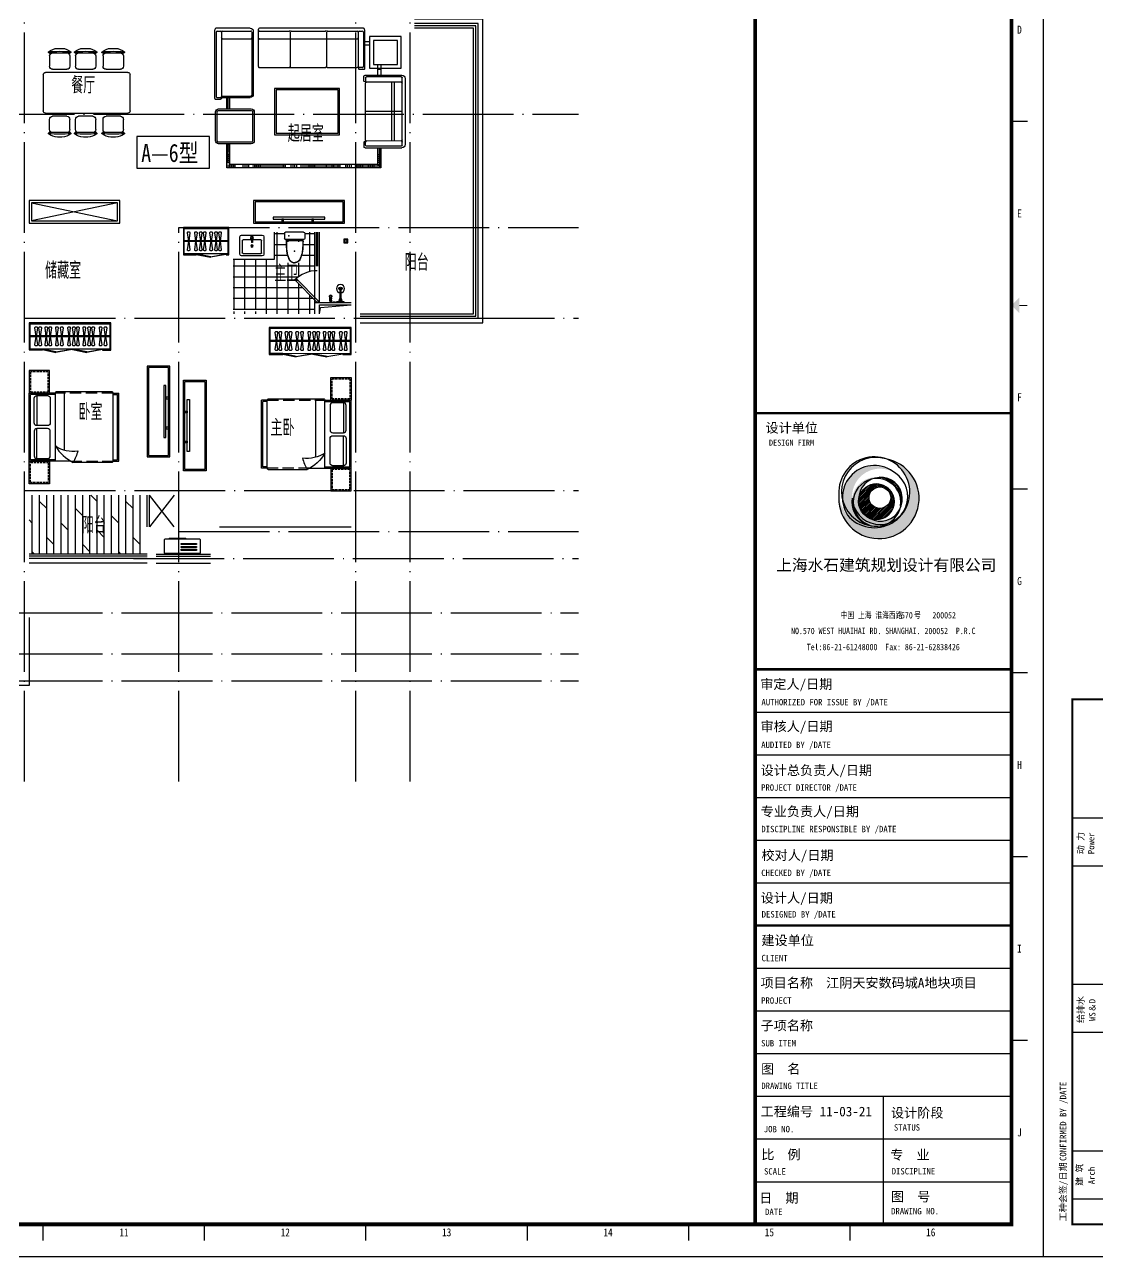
# Model space of a CAD drawing. Extents: x 921942 to 1159542, y -958603 to -790785.
# Drawn here: x 958877 to 982530, y -958603 to -931434 of the extents above; entities that cross this region are included whole.
import ezdxf
from ezdxf.enums import TextEntityAlignment as Align

# ---------------------------------------------------------------- set-up
doc = ezdxf.new("R2010")
doc.units = 0
doc.header["$LTSCALE"] = 1000
doc.header["$MEASUREMENT"] = 0
doc.linetypes.add('DASH', pattern=[0.35, 0.25, -0.1])
doc.linetypes.add('DOTE', pattern=[2.42, 2, -0.2, 0.02, -0.2])
doc.layers.get('0').update_dxf_attribs({"linetype": 'CONTINUOUS'})
for name, color, linetype in [('BALCONY', 6, 'CONTINUOUS'), ('DOTE', 1, 'DOTE'), ('FACE', 2, 'CONTINUOUS'), ('PUB_TEXT', 7, 'CONTINUOUS'), ('TT', 7, 'CONTINUOUS'), ('厨卫', 8, 'CONTINUOUS'), ('图框', 255, 'CONTINUOUS'), ('家具', 8, 'CONTINUOUS'), ('平面填充', 250, 'CONTINUOUS'), ('看线', 2, 'CONTINUOUS'), ('空调', 8, 'CONTINUOUS'), ('管道', 8, 'CONTINUOUS')]:
    doc.layers.add(name, color=color, linetype=linetype)
doc.styles.get("Standard").update_dxf_attribs({"font": 'GBENOR', "bigfont": 'GBCBIG'})
doc.styles.add('TKZ1', font='SIMHEI.TTF', dxfattribs={"width": 0.7})
doc.styles.add('图签栏', font='SimSun.ttf')
doc.styles.add('黑体', font='SIMHEI.TTF', dxfattribs={"width": 0.8})

# ---------------------------------------------------------------- blocks, each defined once
blk = doc.blocks.new('空调机')
at = {"layer": '空调', "color": 8}
for p, q in [((2416486, -275315), (2416486, -275325)), ((2416849, -275305), (2416496, -275305)), ((2416859, -275325), (2416859, -275315))]:
    blk.add_line(p, q, dxfattribs=at)
blk.add_lwpolyline([(2416186, -275325), (2416946, -275325, -0.414214), (2416966, -275345), (2416966, -275615, -0.414214), (2416946, -275635), (2416186, -275635, -0.414214), (2416166, -275615), (2416166, -275345, -0.414214)], format="xyb", close=True, dxfattribs=at)
for points in [[(2416256, -275445), (2416592, -275445), (2416592, -275416), (2416256, -275416)], [(2416256, -275511), (2416592, -275511), (2416592, -275482), (2416256, -275482)], [(2416235, -275664), (2416675, -275664), (2416675, -275649), (2416235, -275649)], [(2416256, -275577), (2416592, -275577), (2416592, -275548), (2416256, -275548)]]:
    blk.add_lwpolyline(points, close=True, dxfattribs=at)
for centre, start, end in [((2416496, -275315), 90, 180), ((2416849, -275315), 0, 90)]:
    blk.add_arc(centre, 10, start, end, dxfattribs=at)
blk = doc.blocks.new('dgfgf')
at = {"layer": '家具'}
blk.add_lwpolyline([(7597, -62676), (7147, -62676), (7147, -63176), (7597, -63176), (7597, -62676), (7517, -62676)], dxfattribs=at)
at = {"layer": '家具', "color": 251, "linetype": 'DASH', "ltscale": 0.2}
blk.add_lwpolyline([(7567, -62706), (7177, -62706), (7177, -63146), (7567, -63146)], close=True, dxfattribs=at)
blk = doc.blocks.new('A$C72813290')
at = {"layer": '家具'}
for p, q in [((579, 2000), (0, 2000)), ((0, 500), (0, 2000)), ((30, 530), (30, 1970)), ((579, 1970), (30, 1970)), ((170, 1945), (170, 1283)), ((579, 500), (579, 2010)), ((1830, 2030), (599, 2030)), ((779, 753), (779, 2030)), ((1850, 500), (1850, 2000)), ((1850, 2000), (1980, 2000)), ((1850, 1970), (1950, 1970)), ((1950, 530), (1950, 1970)), ((1980, 500), (1980, 2000)), ((170, 555), (170, 1217)), ((912, 500), (0, 500)), ((579, 530), (30, 530)), ((1830, 470), (967, 470)), ((1850, 530), (1950, 530)), ((1850, 500), (1980, 500))]:
    blk.add_line(p, q, dxfattribs=at)
at = {"layer": '家具', "linetype": 'DASH'}
for p, q in [((1850, 2000), (579, 2000)), ((912, 500), (1850, 500))]:
    blk.add_line(p, q, dxfattribs=at)
at = {"layer": '家具'}
for points in [[(170, 1945), (405, 1945, -0.414214), (465, 1885), (465, 1343, -0.414214), (405, 1283), (170, 1283, -0.414214), (110, 1343), (110, 1885, -0.414214)], [(170, 555), (405, 555, 0.414214), (465, 615), (465, 1157, 0.414214), (405, 1217), (170, 1217, 0.414214), (110, 1157), (110, 615, 0.414214)]]:
    blk.add_lwpolyline(points, format="xyb", close=True, dxfattribs=at)
blk.add_lwpolyline([(579, 833, 0.180302), (1071, 725, -0.088637), (967, 470, 28871.271551)], format="xyb", dxfattribs=at)
for centre, radius, start, end in [((599, 2010), 20, 90, 180), ((1819, 2001), 30.7, 357.6884, 69.6917), ((1392, 1313), 944, 210.6075, 243.2773), ((1819, 499), 30.7, 290.3566, 2.3152)]:
    blk.add_arc(centre, radius, start, end, dxfattribs=at)
blk.add_blockref('dgfgf', (-7147, 65176), dxfattribs=at)
at = {"layer": '家具', "xscale": -1, "rotation": 180}
blk.add_blockref('dgfgf', (-7147, -62676), dxfattribs=at)
blk = doc.blocks.new('A$C2FB07499')
at = {"layer": '家具', "ltscale": 0.5}
blk.add_lwpolyline([(500, 0), (0, 0), (0, 2000), (500, 2000)], close=True, dxfattribs=at)
at = {"layer": '家具', "color": 251, "ltscale": 40}
for points in [[(470, 30), (30, 30), (30, 1970), (470, 1970)], [(368, 1572), (415, 1572), (415, 428), (368, 428)], [(415, 1381), (480, 1381), (480, 1343), (415, 1343)], [(415, 717), (480, 717), (480, 679), (415, 679)]]:
    blk.add_lwpolyline(points, close=True, dxfattribs=at)
blk = doc.blocks.new('sderg fhfgjghj')
at = {"layer": '家具'}
blk.add_line((934, 186), (934, 206), dxfattribs=at)
at = {"layer": '家具', "color": 8}
for p, q in [((-553, -83), (1212, -84)), ((-553, -103), (1212, -104))]:
    blk.add_line(p, q, dxfattribs=at)
at = {"layer": '家具'}
for points in [[(-390, 187), (-390, 207), (-573, 207), (-573, -393), (1232, -394), (1232, 206), (934, 206)], [(-388, 187), (934, 186), (1212, 186), (1212, -374), (-553, -373), (-553, 187), (-388, 187)]]:
    blk.add_lwpolyline(points, dxfattribs=at)
at = {"layer": '家具', "color": 8}
for points in [[(-479, -280), (-452, -93), (-479, 93, -0.459921), (-459, 117), (-445, 117, -0.459921), (-425, 93), (-452, -93), (-425, -280, -0.459921), (-445, -303), (-459, -303, -0.459921)], [(-372, -280), (-346, -93), (-372, 93, -0.459921), (-353, 117), (-338, 117, -0.459921), (-319, 93), (-346, -93), (-319, -280, -0.459921), (-338, -303), (-353, -303, -0.459921)], [(-209, -280), (-182, -93), (-209, 93, -0.459921), (-189, 117), (-175, 117, -0.459921), (-155, 93), (-182, -93), (-155, -280, -0.459921), (-175, -303), (-189, -303, -0.459921)], [(-120, -280), (-93, -93), (-120, 93, -0.459921), (-100, 117), (-86, 117, -0.459921), (-66, 93), (-93, -93), (-66, -280, -0.459921), (-86, -303), (-100, -303, -0.459921)], [(-13, -280), (13, -93), (-13, 93, -0.459921), (6, 117), (21, 117, -0.459921), (40, 93), (13, -93), (40, -280, -0.459921), (21, -303), (6, -303, -0.459921)], [(128, -280), (155, -93), (128, 93, -0.459921), (148, 117), (162, 117, -0.459921), (182, 93), (155, -93), (182, -280, -0.459921), (162, -303), (148, -303, -0.459921)], [(217, -280), (244, -93), (217, 93, -0.459921), (236, 117), (251, 117, -0.459921), (270, 93), (244, -93), (270, -280, -0.459921), (251, -303), (236, -303, -0.459921)], [(323, -280), (350, -93), (323, 93, -0.459921), (343, 117), (357, 117, -0.459921), (377, 93), (350, -93), (377, -280, -0.459921), (357, -303), (343, -303, -0.459921)], [(483, -280), (510, -93), (483, 93, -0.459921), (503, 117), (518, 117, -0.459921), (537, 93), (510, -93), (537, -280, -0.459921), (518, -303), (503, -303, -0.459921)], [(590, -280), (617, -93), (590, 93, -0.459921), (610, 117), (624, 117, -0.459921), (644, 93), (617, -93), (644, -280, -0.459921), (624, -303), (610, -303, -0.459921)], [(737, -280), (764, -93), (737, 93, -0.459921), (757, 117), (771, 117, -0.459921), (791, 93), (764, -93), (791, -280, -0.459921), (771, -303), (757, -303, -0.459921)], [(826, -280), (852, -93), (826, 93, -0.459921), (845, 117), (860, 117, -0.459921), (879, 93), (852, -93), (879, -280, -0.459921), (860, -303), (845, -303, -0.459921)], [(961, -280), (988, -93), (961, 93, -0.459921), (981, 117), (995, 117, -0.459921), (1015, 93), (988, -93), (1015, -280, -0.459921), (995, -303), (981, -303, -0.459921)], [(1049, -280), (1076, -93), (1049, 93, -0.459921), (1069, 117), (1083, 117, -0.459921), (1103, 93), (1076, -93), (1103, -280, -0.459921), (1083, -303), (1069, -303, -0.459921)]]:
    blk.add_lwpolyline(points, format="xyb", close=True, dxfattribs=at)
at = {"layer": '家具'}
for points in [[(-388, 196), (-40, 259), (-39, 250), (-386, 187)], [(276, 196), (-40, 259), (-42, 250), (274, 187)], [(278, 196), (640, 259), (642, 249), (280, 186)], [(934, 196), (640, 259), (638, 249), (932, 186)]]:
    blk.add_lwpolyline(points, close=True, dxfattribs=at)
blk = doc.blocks.new('fdgfhghjy')
at = {"layer": '家具'}
for p, q in [((-522, 568), (278, 568)), ((-1002, 425), (-1002, -35)), ((-934, 420), (-709, 420)), ((-642, 353), (-642, 38)), ((-572, -1297), (-572, 518)), ((328, 518), (328, -1297)), ((397, 38), (397, 353)), ((689, 420), (464, 420)), ((757, -35), (757, 425)), ((-1102, 245), (-1102, 146)), ((857, 146), (857, 245)), ((-1002, -183), (-1002, -643)), ((-934, -30), (-709, -30)), ((-934, -188), (-709, -188)), ((-642, -255), (-642, -570)), ((397, -570), (397, -255)), ((689, -30), (464, -30)), ((689, -188), (464, -188)), ((757, -643), (757, -183)), ((-1102, -363), (-1102, -462)), ((857, -462), (857, -363)), ((-1002, -755), (-1002, -1215)), ((-934, -638), (-709, -638)), ((-934, -760), (-709, -760)), ((689, -638), (464, -638)), ((689, -760), (464, -760)), ((757, -1215), (757, -755)), ((-1102, -936), (-1102, -1035)), ((-642, -828), (-642, -1143)), ((397, -1143), (397, -828)), ((857, -1035), (857, -936)), ((-934, -1210), (-709, -1210)), ((278, -1347), (-522, -1347)), ((689, -1210), (464, -1210))]:
    blk.add_line(p, q, dxfattribs=at)
for centre, radius, start, end in [((-522, 518), 50, 90, 180), ((278, 518), 50, 0, 90), ((-786, 235), 316, 139.2735, 178.2349), ((1676, 195), 2713, 174.8023, 185.1977), ((-1018, 435), 10, 67.33, 139.2735), ((-1022, 425), 20, 0, 67.33), ((-934, 353), 67.5, 90, 180), ((-709, 353), 67.5, 0, 90), ((464, 353), 67.5, 90, 180), ((689, 353), 67.5, 0, 90), ((777, 425), 20, 112.67, 180), ((773, 435), 10, 40.7265, 112.67), ((541, 235), 316, 1.7651, 40.7265), ((-1921, 195), 2713, 354.8023, 5.1977), ((-786, 156), 316, 181.7651, 220.7265), ((-934, 38), 67.5, 180, 270), ((-709, 38), 67.5, 270, 0), ((464, 38), 67.5, 180, 270), ((689, 38), 67.5, 270, 0), ((541, 156), 316, 319.2735, 358.2349), ((-786, -373), 316, 139.2735, 178.2349), ((1676, -413), 2713, 174.8023, 185.1977), ((-1018, -44), 10, 220.7265, 292.67), ((-1018, -174), 10, 67.33, 139.2735), ((-1022, -35), 20, 292.67, 0), ((-1022, -183), 20, 0, 67.33), ((-934, -255), 67.5, 90, 180), ((-709, -255), 67.5, 0, 90), ((464, -255), 67.5, 90, 180), ((689, -255), 67.5, 0, 90), ((777, -35), 20, 180, 247.33), ((777, -183), 20, 112.67, 180), ((773, -44), 10, 247.33, 319.2735), ((773, -174), 10, 40.7265, 112.67), ((541, -373), 316, 1.7651, 40.7265), ((-1921, -413), 2713, 354.8023, 5.1977), ((-786, -453), 316, 181.7651, 220.7265), ((541, -453), 316, 319.2735, 358.2349), ((-786, -945), 316, 139.2735, 178.2349), ((1676, -985), 2713, 174.8023, 185.1977), ((-1018, -652), 10, 220.7265, 292.67), ((-1018, -746), 10, 67.33, 139.2735), ((-1022, -643), 20, 292.67, 0), ((-1022, -755), 20, 0, 67.33), ((-934, -570), 67.5, 180, 270), ((-934, -828), 67.5, 90, 180), ((-709, -570), 67.5, 270, 0), ((-709, -828), 67.5, 0, 90), ((464, -570), 67.5, 180, 270), ((464, -828), 67.5, 90, 180), ((689, -570), 67.5, 270, 0), ((689, -828), 67.5, 0, 90), ((777, -643), 20, 180, 247.33), ((777, -755), 20, 112.67, 180), ((773, -652), 10, 247.33, 319.2735), ((773, -746), 10, 40.7265, 112.67), ((541, -945), 316, 1.7651, 40.7265), ((-1921, -985), 2713, 354.8023, 5.1977), ((-786, -1025), 316, 181.7651, 220.7265), ((541, -1025), 316, 319.2735, 358.2349), ((-1018, -1225), 10, 220.7265, 292.67), ((-1022, -1215), 20, 292.67, 0), ((-934, -1143), 67.5, 180, 270), ((-709, -1143), 67.5, 270, 0), ((-522, -1297), 50, 180, 270), ((278, -1297), 50, 270, 0), ((464, -1143), 67.5, 180, 270), ((689, -1143), 67.5, 270, 0), ((777, -1215), 20, 180, 247.33), ((773, -1225), 10, 247.33, 319.2735)]:
    blk.add_arc(centre, radius, start, end, dxfattribs=at)
blk = doc.blocks.new('A$C25AA54E1')
at = {"layer": '家具', "ltscale": 20}
for p, q in [((884, 2199), (884, 3017)), ((918, 3081), (3211, 3081)), ((3234, 2997), (3234, 3061)), ((3234, 2234), (3234, 2996)), ((3347, 3015), (3347, 1617)), ((3413, 3081), (4163, 3081)), ((4198, 3046), (4198, 1539)), ((1012, 2176), (906, 2176)), ((1712, 2211), (1057, 2211)), ((3212, 2211), (1757, 2211)), ((1, 1972), (0, 511)), ((883, 2042), (71, 2042)), ((906, 1914), (906, 2019)), ((871, 614), (872, 1868)), ((1443, 1750), (2878, 1750)), ((1443, 728), (1443, 1750)), ((2878, 1750), (2878, 728)), ((4024, 1551), (3413, 1551)), ((4047, 1574), (4047, 1539)), ((4175, 1516), (4070, 1516)), ((3325, 1234), (3325, 597)), ((4110, 1300), (3391, 1300)), ((4176, 597), (4176, 1234)), ((905, 463), (905, 568)), ((2878, 728), (1443, 728)), ((882, 440), (70, 440)), ((3391, 531), (4110, 531))]:
    blk.add_line(p, q, dxfattribs=at)
at = {"layer": '家具', "color": 8}
for p, q in [((918, 2994), (918, 2234)), ((1011, 3017), (942, 3017)), ((1034, 2994), (1034, 2234)), ((1711, 3017), (1058, 3017)), ((1734, 2996), (1734, 2234)), ((2511, 3017), (1758, 3017)), ((2534, 2996), (2534, 2234)), ((3211, 3017), (2558, 3017)), ((3380, 2996), (3380, 1606)), ((4070, 3017), (3403, 3017)), ((4047, 2994), (4047, 1574)), ((4140, 3017), (4070, 3017)), ((4163, 2994), (4163, 1574)), ((3211, 2846), (1058, 2846)), ((4025, 2846), (3403, 2846)), ((603, 2178), (536, 2178)), ((941, 2211), (1012, 2211)), ((64, 1915), (65, 1985)), ((65, 1869), (64, 1915)), ((88, 2008), (848, 2007)), ((503, 2041), (503, 2042)), ((871, 1984), (871, 1914)), ((64, 569), (65, 1872)), ((87, 1892), (849, 1891)), ((87, 1892), (849, 1891)), ((88, 1892), (848, 1891)), ((236, 592), (236, 1892)), ((293, 592), (293, 1892)), ((1476, 1717), (2845, 1717)), ((1476, 761), (1476, 1717)), ((2845, 1717), (2845, 761)), ((4047, 1584), (3402, 1584)), ((3876, 1551), (3876, 1303)), ((3918, 1551), (3918, 1302)), ((4140, 1551), (4070, 1551)), ((65, 1242), (871, 1241)), ((3360, 1234), (3360, 597)), ((4110, 1265), (3391, 1265)), ((4141, 597), (4141, 1234)), ((64, 499), (64, 569)), ((87, 592), (848, 591)), ((871, 498), (871, 568)), ((2845, 761), (1476, 761)), ((3391, 566), (4110, 566)), ((87, 476), (848, 475)), ((606, 292), (536, 292)), ((561, 440), (561, 0)), ((603, 440), (603, 128)), ((3930, 507), (3860, 507)), ((3918, 465), (3860, 465)), ((3930, 416), (3860, 416)), ((3930, 374), (3860, 374)), ((3918, 297), (3860, 297)), ((3876, 531), (3876, 0)), ((3918, 531), (3918, 128)), ((603, 250), (536, 250)), ((606, 208), (536, 208)), ((606, 158), (536, 158)), ((606, 116), (536, 116)), ((606, 74), (536, 74)), ((1105, 44), (536, 44)), ((606, 86), (603, 86)), ((686, 70), (686, 0)), ((728, 70), (728, 0)), ((770, 70), (770, 0)), ((812, 70), (812, 0)), ((938, 70), (938, 0)), ((979, 70), (979, 0)), ((1021, 70), (1021, 0)), ((1063, 70), (1063, 0)), ((1189, 70), (1189, 0)), ((1231, 70), (1231, 0)), ((1273, 70), (1273, 0)), ((1314, 70), (1314, 0)), ((1440, 70), (1440, 0)), ((2310, 44), (1440, 44)), ((1482, 70), (1482, 0)), ((1574, 70), (1574, 0)), ((1616, 70), (1616, 0)), ((1741, 70), (1741, 0)), ((1993, 70), (1993, 0)), ((2035, 70), (2035, 0)), ((2076, 70), (2076, 0)), ((2118, 70), (2118, 0)), ((2394, 70), (2394, 0)), ((2436, 70), (2436, 0)), ((2478, 70), (2478, 0)), ((2520, 70), (2520, 0)), ((2645, 70), (2645, 0)), ((3365, 44), (2645, 44)), ((2687, 70), (2687, 0)), ((3198, 70), (3198, 0)), ((3240, 70), (3240, 0)), ((3281, 70), (3281, 0)), ((3323, 70), (3323, 0)), ((3449, 70), (3449, 0)), ((3491, 70), (3491, 0)), ((3533, 70), (3533, 0)), ((3575, 70), (3575, 0)), ((3750, 70), (3750, 0)), ((3930, 44), (3750, 44)), ((3792, 70), (3792, 0)), ((3834, 70), (3834, 0)), ((3930, 255), (3860, 255)), ((3930, 213), (3860, 213)), ((3918, 171), (3860, 171)), ((3930, 122), (3860, 122)), ((3930, 86), (3918, 86))]:
    blk.add_line(p, q, dxfattribs=at)
at = {"layer": '家具'}
for p, q in [((781, 2780), (884, 2780)), ((781, 2709), (884, 2709)), ((536, 2283), (536, 2042)), ((606, 2283), (606, 2042)), ((3860, 1302), (3860, 1551)), ((3930, 1300), (3930, 1551)), ((536, 440), (536, 0)), ((606, 440), (606, 70)), ((3860, 70), (3860, 531)), ((3930, 0), (3930, 531)), ((606, 70), (3860, 70)), ((536, 0), (3930, 0))]:
    blk.add_line(p, q, dxfattribs=at)
at = {"layer": '家具', "ltscale": 20}
blk.add_lwpolyline([(781, 2895), (781, 2199), (85, 2199), (85, 2895)], close=True, dxfattribs=at)
at = {"layer": '家具', "color": 8}
blk.add_lwpolyline([(698, 2812), (698, 2282), (169, 2282), (169, 2812)], close=True, dxfattribs=at)
at = {"layer": '家具', "ltscale": 20, "extrusion": (0, 0, -1)}
for centre, major_axis, ratio, start_param, end_param in [((953, 3021), (-49.4, 49.4), 1, 5.45018, 6.544088), ((3211, 3058), (16.4, 16.4), 1, -0.785398, 0.696689), ((4163, 3046), (24.6, 24.6), 1, -0.785398, 0.785398), ((906, 2199), (16.2, 16.2), 1, 2.356194, 3.926991), ((1012, 2234), (-16.2, 16.2), 1, 2.356194, 3.926991), ((1012, 2193), (12.7, 12.7), 0.942987, -0.815786, 2.325807), ((1057, 2234), (-16.2, 16.2), 1, 3.926991, 5.497787), ((1712, 2234), (-16.2, 16.2), 1, 2.356194, 3.926991), ((1757, 2234), (16.2, 16.2), 1, 2.356194, 3.926991), ((2512, 2234), (-16.2, 16.2), 1, 2.356194, 3.926991), ((2557, 2234), (16.2, 16.2), 1, 2.356194, 3.926991), ((3212, 2234), (-16.2, 16.2), 1, 2.356194, 3.926991), ((4024, 1574), (16.2, 16.2), 1, 0.785398, 2.356194), ((4175, 1539), (-16.2, 16.2), 1, 2.356194, 3.926991)]:
    blk.add_ellipse(centre, major_axis=major_axis, ratio=ratio, start_param=start_param, end_param=end_param, dxfattribs=at)
at = {"layer": '家具', "color": 8, "extrusion": (0, 0, -1)}
for centre, major_axis, start_param, end_param in [((942, 2994), (16.4, 16.4), 3.926991, 5.497787), ((1011, 2994), (16.4, 16.4), -0.785398, 0.785398), ((1058, 2994), (16.4, 16.4), 3.926991, 5.497787), ((1711, 2994), (-16.4, 16.4), 0.785398, 2.267485), ((1758, 2994), (16.4, 16.4), 4.0157, 5.497787), ((2511, 2994), (-16.4, 16.4), 0.785398, 2.267485), ((2558, 2994), (16.4, 16.4), 4.0157, 5.497787), ((3211, 2994), (-16.4, 16.4), 0.785398, 2.267485), ((3403, 2994), (16.4, 16.4), 4.0157, 5.497787), ((4023, 2994), (16.4, 16.4), -0.785398, 0.785398), ((4070, 2994), (-16.4, 16.4), 5.497787, 7.068583), ((4140, 2994), (16.4, 16.4), -0.785398, 0.785398), ((1058, 2869), (-16.4, 16.4), 3.926991, 5.409078), ((3211, 2822), (16.4, 16.4), -0.785398, 0.696689), ((3403, 2869), (-16.4, 16.4), 3.926991, 5.409078), ((4025, 2822), (-16.4, 16.4), 0.785398, 2.267485), ((941, 2234), (16.2, 16.2), 2.356194, 3.926991), ((4070, 1574), (16.2, 16.2), 2.356194, 3.926991), ((4140, 1574), (-16.2, 16.2), 2.356194, 3.926991)]:
    blk.add_ellipse(centre, major_axis=major_axis, ratio=1, start_param=start_param, end_param=end_param, dxfattribs=at)
at = {"layer": '家具', "ltscale": 20}
for centre, major_axis, ratio, start_param, end_param in [((3413, 3015), (-46.6, 46.6), 1, -0.785398, 0.785398), ((71, 1972), (49.7, 49.7), 1, 0.785398, 2.356194), ((848, 1914), (-16.2, 16.2), 1, 2.355029, 3.925825), ((889, 1914), (12.4, 12.4), 0.984307, 2.347446, 5.489038), ((883, 2019), (-16.2, 16.2), 1, 3.925825, 5.496622), ((849, 1868), (16.2, 16.2), 1, 5.496622, 7.067418), ((849, 1868), (16.2, 16.2), 1, 5.496622, 7.067418), ((3413, 1617), (46.6, 46.6), 1, 2.356194, 3.926991), ((4070, 1539), (16.2, 16.2), 1, 2.356194, 3.926991), ((3391, 1234), (-46.6, 46.6), 1, -0.785398, 0.785398), ((4110, 1234), (46.6, 46.6), 1, 5.497787, 7.068583), ((848, 614), (-16.2, 16.2), 1, 2.355029, 3.925825), ((848, 568), (-16.2, 16.2), 1, 3.925825, 5.496622), ((888, 568), (12.4, 12.4), 0.984309, -0.794147, 2.347446), ((3391, 597), (46.6, 46.6), 1, 2.356194, 3.926991), ((4110, 597), (-46.6, 46.6), 1, 2.356194, 3.926991), ((70, 511), (49.7, 49.7), 1, 2.356194, 3.926991), ((882, 463), (-16.2, 16.2), 1, 2.355029, 3.925825)]:
    blk.add_ellipse(centre, major_axis=major_axis, ratio=ratio, start_param=start_param, end_param=end_param, dxfattribs=at)
at = {"layer": '家具', "color": 8}
for centre, major_axis, start_param, end_param in [((1058, 2822), (16.4, 16.4), 0.785398, 2.267485), ((3211, 2869), (16.4, 16.4), 3.926991, 5.409078), ((3403, 2822), (16.4, 16.4), 0.785398, 2.267485), ((4025, 2869), (16.4, 16.4), 3.926991, 5.409078), ((88, 1915), (16.4, 16.4), 2.355029, 3.925825), ((88, 1985), (-16.4, 16.4), -0.786564, 0.784233), ((89, 1915), (-16.4, 16.4), 0.784233, 2.266319), ((89, 1915), (-16.4, 16.4), 0.784233, 2.266319), ((848, 1985), (16.2, 16.2), 5.496622, 7.067418), ((88, 1869), (-16.4, 16.4), -0.786564, 0.784233), ((89, 1869), (-16.4, 16.4), -0.697854, 0.784233), ((89, 1869), (16.4, 16.4), 0.872942, 2.355029), ((3402, 1606), (15.5, 15.5), 2.356194, 3.926991), ((3391, 1234), (-22, 22), -0.785398, 0.785398), ((4110, 1234), (22, 22), 5.497787, 7.068583), ((87, 615), (16.4, 16.4), 2.355029, 3.925825), ((87, 569), (-16.4, 16.4), -0.786564, 0.784233), ((3391, 597), (22, 22), 2.356194, 3.926991), ((4110, 597), (-22, 22), 2.356194, 3.926991), ((87, 499), (-16.4, 16.4), 0.784233, 2.355029), ((848, 498), (-16.2, 16.2), 2.355029, 3.925825)]:
    blk.add_ellipse(centre, major_axis=major_axis, ratio=1, start_param=start_param, end_param=end_param, dxfattribs=at)
blk = doc.blocks.new('asfdgfhgfh')
at = {"layer": '厨卫', "lineweight": -3}
for p, q in [((-222, -50), (-222, -125)), ((-222, -72), (-192, -72)), ((-192, -50), (-192, -125)), ((-12, -37), (-12, -27)), ((4, -42), (4, -315)), ((14, -315), (14, -42)), ((31, -37), (31, -27))]:
    blk.add_line(p, q, dxfattribs=at)
at = {"layer": '厨卫', "color": 8}
for p, q in [((-6, -37), (-6, -27)), ((24, -34), (24, -27))]:
    blk.add_line(p, q, dxfattribs=at)
at = {"layer": '厨卫', "lineweight": -3}
for points in [[(-195, -40), (-195, -12), (-219, -12), (-219, -40)], [(-1, -27), (-46, -27), (-76, -22), (-76, -12)], [(-76, -12), (94, -12), (94, -22), (64, -27), (19, -27)], [(-19, -61), (-29, -61), (-29, -57), (-19, -57)], [(4, -82), (-19, -82), (-19, -37), (-6, -37)], [(24, -37), (37, -37), (37, -82), (14, -82)], [(37, -57), (47, -57), (47, -61), (37, -61)]]:
    blk.add_lwpolyline(points, dxfattribs=at)
for points in [[(-162, -12), (-162, -22), (-106, -22), (-106, -12)], [(40, -12), (40, -22), (-22, -22), (-22, -12)]]:
    blk.add_lwpolyline(points, close=True, dxfattribs=at)
at = {"layer": '厨卫', "color": 8}
for points in [[(4, -62), (-6, -62), (-6, -34), (-1, -34)], [(19, -34), (24, -34), (24, -62), (14, -62)]]:
    blk.add_lwpolyline(points, dxfattribs=at)
blk.add_lwpolyline([(19, -22), (19, -42), (-1, -42), (-1, -22)], close=True, dxfattribs=at)
for centre, radius in [((-207, -50), 15), ((-207, -99), 15), ((9, -315), 5)]:
    blk.add_circle(centre, radius, dxfattribs=at)
at = {"layer": '厨卫', "lineweight": -3}
blk.add_circle((9, -315), 89.5, dxfattribs=at)
for centre, start, end in [((-239, -119), 286.4181, 340.3267), ((-175, -119), 199.6733, 253.5819)]:
    blk.add_arc(centre, 17.7, start, end, dxfattribs=at)
at = {"layer": '厨卫', "color": 8}
for centre, radius, start, end in [((-207, -50), 17, 133.3359, 208.0725), ((-207, -99), 17, 151.9275, 28.0725), ((-207, -50), 17, 331.9275, 46.6641), ((9, -315), 35, 98.2132, 81.7868), ((9, -315), 9, 123.749, 56.251)]:
    blk.add_arc(centre, radius, start, end, dxfattribs=at)
at = {"layer": '厨卫', "lineweight": -3, "extrusion": (0, 0, -1)}
for centre, major_axis, ratio, start_param, end_param in [((-207, -147), (33.6, 0), 0.612909, -0.37962, 3.521213), ((-207, -138), (31.4, 0), 0.47884, -1.072899, 4.214492)]:
    blk.add_ellipse(centre, major_axis=major_axis, ratio=ratio, start_param=start_param, end_param=end_param, dxfattribs=at)
blk = doc.blocks.new('aswfdgdfh')
at = {"layer": '厨卫'}
blk.add_lwpolyline([(43, -43), (43, 43), (-43, 43), (-43, -43)], close=True, dxfattribs=at)
at = {"layer": '厨卫', "color": 8}
for points in [[(-33, 0), (-33, 1), (-17, 1), (-17, 0)], [(-24, 23), (-22, 24), (-11, 13), (-13, 12)], [(0, 33), (1, 33), (1, 17), (0, 17)], [(23, 24), (24, 22), (13, 11), (12, 13)], [(33, 0), (33, -1), (17, -1), (17, 0)], [(-23, -24), (-24, -22), (-13, -11), (-12, -13)], [(0, -33), (-1, -33), (-1, -17), (0, -17)], [(24, -23), (22, -24), (11, -13), (13, -12)]]:
    blk.add_lwpolyline(points, close=True, dxfattribs=at)
blk.add_circle((0, 0), 36.6, dxfattribs=at)
blk = doc.blocks.new('DR2045')
at = {"color": 0, "linetype": 'ByBlock'}
for p, q in [((0, 0), (-1.06, -1.06)), ((0, 0), (16.97, -16.97)), ((-1.06, -1.06), (15.91, -18.03))]:
    blk.add_line(p, q, dxfattribs=at)
blk.add_arc((0, 0), 24, 270, 315, dxfattribs=at)
blk = doc.blocks.new('asfdgfh')
at = {"layer": '厨卫', "ltscale": 100}
for p, q in [((-266, -207, 0), (-266, -92, 0)), ((159, -67, 0), (-241, -67, 0)), ((159, -232, 0), (-241, -232, 0)), ((145, -40, 0), (-228, -40, 0)), ((184, -207, 0), (184, -92, 0))]:
    blk.add_line(p, q, dxfattribs=at)
for centre, radius, start, end in [((-241, -92, 0), 25, 90, 180), ((-241, -207, 0), 25, 180, 270), ((-261, -39, 0), 33.7, 303.6157, 10.847), ((178, -39, 0), 33.9, 169.3113, 235.1347), ((159, -92, 0), 25, 0, 90), ((159, -207, 0), 25, 270, 0)]:
    blk.add_arc(centre, radius, start, end, dxfattribs=at)
for points, knots in [([(-227, -33, 0), (-227, 85, 0), (-226, 243, 0), (-137, 424, 0), (-69, 441, 0), (-41, 448, 0)], [0, 0, 0, 0, 355.24272, 473.249847, 556.576042, 556.576042, 556.576042, 556.576042]), ([(-222, -41, 0), (-222, -2, 0), (-222, 29, 0), (-220, 90, 0), (-219, 121, 0), (-213, 182, 0), (-208, 213, 0), (-198, 258, 0), (-194, 273, 0), (-187, 296, 0), (-184, 303, 0), (-180, 315, 0), (-179, 319, 0), (-176, 326, 0), (-174, 330, 0), (-170, 341, 0), (-167, 348, 0), (-160, 363, 0), (-156, 369, 0), (-148, 382, 0), (-143, 389, 0), (-134, 400, 0), (-129, 405, 0), (-121, 412, 0), (-118, 414, 0), (-112, 418, 0), (-109, 420, 0), (-102, 423, 0), (-99, 425, 0), (-92, 428, 0), (-89, 429, 0), (-78, 433, 0), (-71, 435, 0), (-56, 440, 0), (-48, 441, 0), (-40, 443, 0)], [0, 0, 0, 0, 92.762674, 92.762674, 185.525347, 185.525347, 278.288021, 278.288021, 324.669358, 324.669358, 347.860026, 347.860026, 359.45536, 359.45536, 371.050694, 371.050694, 394.241363, 394.241363, 417.432031, 417.432031, 440.6227, 440.6227, 463.813368, 463.813368, 475.408702, 475.408702, 487.004036, 487.004036, 498.599371, 498.599371, 510.194705, 510.194705, 533.385373, 533.385373, 556.576042, 556.576042, 556.576042, 556.576042]), ([(140, -40, 0), (140, -2, 0), (139, 29, 0), (138, 90, 0), (136, 121, 0), (130, 182, 0), (125, 213, 0), (115, 258, 0), (111, 273, 0), (104, 296, 0), (101, 303, 0), (97, 315, 0), (96, 319, 0), (93, 326, 0), (92, 330, 0), (87, 341, 0), (84, 348, 0), (77, 363, 0), (73, 369, 0), (65, 382, 0), (61, 389, 0), (51, 400, 0), (46, 405, 0), (38, 412, 0), (35, 414, 0), (29, 418, 0), (26, 420, 0), (20, 423, 0), (16, 425, 0), (10, 428, 0), (6, 429, 0), (-4, 433, 0), (-12, 435, 0), (-27, 440, 0), (-35, 441, 0), (-43, 443, 0)], [0, 0, 0, 0, 92.762674, 92.762674, 185.525347, 185.525347, 278.288021, 278.288021, 324.669358, 324.669358, 347.860026, 347.860026, 359.45536, 359.45536, 371.050694, 371.050694, 394.241363, 394.241363, 417.432031, 417.432031, 440.6227, 440.6227, 463.813368, 463.813368, 475.408702, 475.408702, 487.004036, 487.004036, 498.599371, 498.599371, 510.194705, 510.194705, 533.385373, 533.385373, 556.576042, 556.576042, 556.576042, 556.576042]), ([(145, -33, 0), (144, 85, 0), (143, 243, 0), (54, 424, 0), (-13, 441, 0), (-41, 448, 0)], [0, 0, 0, 0, 355.24272, 473.249847, 556.576042, 556.576042, 556.576042, 556.576042])]:
    blk.add_open_spline(points, degree=3, knots=knots, dxfattribs=at)
at = {"layer": '厨卫'}
for p in [(-42, 189, 0), (-171, -149, 0)]:
    blk.add_point(p, dxfattribs=at)
blk = doc.blocks.new('dfdsf')
at = {"layer": '家具'}
for p, q in [((-6119, -27345), (-6119, -27726)), ((-5626, -27307), (-6081, -27307)), ((-5588, -27726), (-5588, -27345)), ((-6081, -27765), (-5626, -27765))]:
    blk.add_line(p, q, dxfattribs=at)
at = {"layer": '家具', "color": 8}
for p, q in [((-6068, -27695), (-6068, -27428)), ((-6049, -27409), (-5869, -27409)), ((-5872, -27364), (-5886, -27364)), ((-5867, -27351), (-5876, -27341)), ((-5867, -27377), (-5876, -27387)), ((-5870, -27392), (-5866, -27466)), ((-5854, -27345), (-5854, -27332)), ((-5854, -27383), (-5854, -27396)), ((-5837, -27392), (-5841, -27466)), ((-5831, -27341), (-5840, -27350)), ((-5831, -27387), (-5840, -27377)), ((-5838, -27409), (-5658, -27409)), ((-5835, -27364), (-5821, -27364)), ((-5639, -27428), (-5639, -27695)), ((-5866, -27466), (-5841, -27466)), ((-5658, -27714), (-6049, -27714))]:
    blk.add_line(p, q, dxfattribs=at)
for centre, radius in [((-5854, -27364), 32.3), ((-5854, -27364), 18.8), ((-5855, -27549), 25.4), ((-5855, -27549), 16)]:
    blk.add_circle(centre, radius, dxfattribs=at)
at = {"layer": '家具'}
for centre, start, end in [((-6081, -27345), 90, 180), ((-5626, -27345), 0, 90), ((-6081, -27726), 180, 270), ((-5626, -27726), 270, 0)]:
    blk.add_arc(centre, 38.1, start, end, dxfattribs=at)
at = {"layer": '家具', "color": 8}
for centre, start, end in [((-6049, -27428), 90, 180), ((-5658, -27428), 0, 90), ((-6049, -27695), 180, 270), ((-5658, -27695), 270, 0)]:
    blk.add_arc(centre, 19.1, start, end, dxfattribs=at)
blk = doc.blocks.new('A$C790473E3')
at = {"layer": 'FACE'}
blk.add_hatch(color=256, dxfattribs=at).paths.add_polyline_path([(12277, 22805, -0.4358242), (25158, 38243, 0.4034982), (8203, 25238, -0.6154452), (35207, 40694, 0.9131699), (6565, 13084, -0.1859392), (0, 27582, 2.2949898), (29364, 49669, -0.7433742), (29147, 8589, 0.2704113), (38508, 20344, -0.4456628), (20141, 12365, -0.3262317)])
h = blk.add_hatch(dxfattribs=at)
h.set_pattern_fill('ANSI31', color=256, scale=6118.035339, style=0)
h.set_pattern_definition([(45, (-835537.9, 198731.2), (-540.76303, 540.76303), [])])
h.paths.add_polyline_path([(34441, 22970, 1.0074548), (12277, 22805, 0.9926004)])
h.paths.add_polyline_path([(18828, 25457, -1), (32328, 25457, -1)], flags=16)
blk.add_circle((23359, 22970), 11082, dxfattribs=at)
at = {"layer": 'FACE', "color": 2}
blk.add_circle((25578, 25457), 6750, dxfattribs=at)
for centre, radius, start, end in [((24948, 24977), 25084, 174.038692, 79.861542), ((23075, 29161), 21450, 286.445455, 72.950093), ((22142, 25587), 19974, 49.145957, 218.751509), ((25605, 26152), 17427, 56.564441, 183.004516), ((23426, 22946), 15395, 83.539592, 171.435544), ((25891, 24539), 13724, 93.061268, 187.256224), ((23359, 22970), 11082, 253.122954, 180.85108), ((22101, 28855), 22137, 183.29715, 225.430105), ((25737, 24611), 13464, 245.440082, 341.523102), ((23754, 22488), 14908, 291.206809, 351.732962)]:
    blk.add_arc(centre, radius, start, end, dxfattribs=at)
blk = doc.blocks.new('图框2')
at = {"layer": '图框', "color": 0}
for p, q in [((0, 0), (0, 59400)), ((84100, 0), (84100, 59400)), ((83600, 35440), (83100, 35440)), ((83600, 23960), (83100, 23960)), ((83600, 18220), (83100, 18220)), ((900, 17400), (2500, 17400)), ((900, 17400), (2500, 17400)), ((75100, 17000), (83100, 17000)), ((75100, 15667), (83100, 15667)), ((75100, 14333), (83100, 14333)), ((900, 13700), (2500, 13700)), ((75100, 13000), (83100, 13000)), ((83600, 12480), (83100, 12480)), ((900, 12200), (2500, 12200)), ((75100, 11667), (83100, 11667)), ((75100, 9000), (83100, 9000)), ((900, 8500), (2500, 8500)), ((75100, 7667), (83100, 7667)), ((900, 7000), (2500, 7000)), ((83600, 6740), (83100, 6740)), ((75100, 6333), (83100, 6333)), ((75100, 5000), (83100, 5000)), ((79100, 5000), (79100, 1000)), ((75100, 3667), (83100, 3667)), ((900, 3300), (2500, 3300)), ((75100, 2333), (83100, 2333)), ((900, 1800), (2500, 1800)), ((52875, 500), (52875, 1000)), ((57912, 500), (57912, 1000)), ((62950, 500), (62950, 1000)), ((67988, 500), (67988, 1000)), ((73025, 500), (73025, 1000)), ((78062, 500), (78062, 1000)), ((0, 0), (84100, 0))]:
    blk.add_line(p, q, dxfattribs=at)
at = {"layer": '图框', "color": 0, "const_width": 120}
blk.add_lwpolyline([(83100, 58400), (2500, 58400), (2500, 1000), (83100, 1000)], close=True, dxfattribs=at)
at = {"layer": '图框', "color": 0}
for points, const_width in [([(75100, 58400), (75100, 1000)], 120), ([(83350, 29700), (83600, 29700)], 30), ([(75100, 26333), (83100, 26333)], 66.7), ([(75100, 26333), (83100, 26333)], 60), ([(75100, 18333), (83100, 18333)], 80), ([(75100, 18333), (83100, 18333)], 66.7), ([(2500, 1000), (900, 1000), (900, 17400), (2500, 17400)], 60), ([(75100, 10333), (83100, 10333)], 80)]:
    blk.add_lwpolyline(points, dxfattribs=dict(at, const_width=const_width))
blk.add_solid([(83350, 29450), (83350, 29950), (83100, 29700)], dxfattribs=at)
at = {"layer": '图框', "color": 0, "linetype": 'ByBlock', "xscale": 0.04999999701976776, "yscale": 0.05000000447034836, "zscale": 0.05}
blk.add_blockref('A$C790473E3', (77715, 22421), dxfattribs=at)
at = {"layer": '图框', "color": 0, "style": 'TKZ1'}
for s, height, width, p in [('D', 250, 0.85, (83350, 38310)), ('E', 250, 0.85, (83350, 32570)), ('F', 250, 0.85, (83350, 26830)), ('G', 250, 0.85, (83350, 21090)), ('中国 上海 淮海西路   号    ', 200, 0.75, (79264, 20033)), ('570     200052 ', 200, 0.75, (80571, 20021)), ('NO.570 WEST HUAIHAI RD. SHANGHAI. 200052  P.R.C', 200, 0.75, (79100, 19533)), ('Tel:86-21-61248000  Fax: 86-21-62838426', 200, 0.75, (79100, 19033)), ('H', 250, 0.85, (83350, 15350)), ('I', 250, 0.85, (83350, 9610)), ('J', 250, 0.85, (83350, 3870)), ('11', 250, 0.85, (55394, 750)), ('12', 250, 0.85, (60431, 750)), ('13', 250, 0.85, (65469, 750)), ('14', 250, 0.85, (70506, 750)), ('15', 250, 0.85, (75544, 750)), ('16', 250, 0.85, (80581, 750))]:
    blk.add_text(s, height=height, dxfattribs=dict(at, width=width)).set_placement(p, align=Align.MIDDLE)
at = {"layer": '图框', "color": 0}
for s, height, style, p in [('设计单位', 300, '图签栏', (76241, 25883)), ('上海水石建筑规划设计有限公司', 360, 'TKZ1', (79192, 21597))]:
    blk.add_text(s, height=height, dxfattribs=dict(at, style=style)).set_placement(p, align=Align.MIDDLE)
at = {"layer": '图框', "color": 0, "style": '图签栏'}
for s, height, p in [('DESIGN FIRM', 188.55, (75529, 25318)), ('审定人/日期', 300, (75260, 17722)), ('AUTHORIZED FOR ISSUE BY /DATE', 200, (75295, 17208)), ('审核人/日期', 300, (75266, 16402)), ('AUDITED BY /DATE', 200, (75288, 15876)), ('设计总负责人/日期', 300, (75272, 15030)), ('PROJECT DIRECTOR /DATE', 200, (75284, 14542)), ('专业负责人/日期', 300, (75272, 13744)), ('DISCIPLINE RESPONSIBLE BY /DATE', 200, (75292, 13246)), ('校对人/日期', 300, (75296, 12378)), ('CHECKED BY /DATE', 200, (75290, 11877)), ('设计人/日期', 300, (75274, 11045)), ('DESIGNED BY /DATE', 200, (75301, 10583)), ('建设单位', 300, (75293, 9720)), ('CLIENT', 200, (75297, 9217)), ('项目名称  江阴天安数码城A地块项目', 300, (75269, 8393)), ('PROJECT', 200, (75285, 7890)), ('子项名称  ', 300, (75269, 7060)), ('SUB ITEM', 200, (75285, 6557)), ('图  名', 300, (75285, 5706)), ('DRAWING TITLE', 200, (75291, 5224)), ('工程编号 11-03-21', 300, (75271, 4374)), ('设计阶段', 300, (79340, 4335)), ('JOB NO.', 200, (75369, 3875)), ('STATUS', 200, (79430, 3927)), ('比  例', 300, (75290, 3030)), ('专  业', 300, (79318, 3025)), ('SCALE', 200, (75375, 2555)), ('DISCIPLINE', 200, (79361, 2559)), ('日  期', 300, (75226, 1677)), ('图  号', 300, (79342, 1717)), ('DATE', 200, (75408, 1290)), ('DRAWING NO.', 200, (79344, 1311))]:
    blk.add_text(s, height=height, dxfattribs=at).set_placement(p)
for s, p in [('动 力', (1156, 12907)), ('给排水', (1156, 7707)), ('建 筑', (1116, 2550))]:
    blk.add_text(s, height=200, rotation=90, dxfattribs=at).set_placement(p, align=Align.MIDDLE)
for s, height, p in [('Power', 200, (1588, 12561)), ('WS＆D', 200, (1623, 7351)), ('CONFIRMED BY /DATE', 202.02, (712, 2979)), ('日期', 202, (713, 2372)), ('Arch', 200, (1602, 2253)), ('工种会签/', 202, (714, 1094))]:
    blk.add_text(s, height=height, rotation=90, dxfattribs=at).set_placement(p)

msp = doc.modelspace()

# ---------------------------------------------------------------- hatches: boundary and pattern name
at = {"layer": '平面填充'}
h = msp.add_hatch(dxfattribs=at)
h.set_pattern_fill('NET', color=256, scale=75, style=0)
h.set_pattern_definition([(0, (33141.85, -80220.7), (0, 238.125), []), (90, (33141.85, -80220.7), (-238.125, 1e-14), [])])
edge = h.paths.add_edge_path()
edge.add_line((964207, -937721), (964207, -937721))
edge.add_line((964207, -937721), (964207, -937761))
edge.add_line((964207, -937761), (963477, -937761))
edge.add_line((963477, -937761), (963477, -937811))
edge.add_line((963477, -937811), (965277, -937811))
edge.add_line((965277, -937811), (965277, -937561))
edge.add_line((965277, -937561), (965277, -937511))
edge.add_line((965277, -937511), (964832, -937066))
edge.add_ellipse((965327, -937561), major_axis=(495, 495), ratio=1, start_angle=86.4167, end_angle=90, ccw=False)
edge.add_ellipse((965327, -937561), major_axis=(495, 495), ratio=1, start_angle=49.096, end_angle=86.4167, ccw=False)
edge.add_line((965277, -936863), (965277, -936011))
edge.add_line((965277, -936011), (965028, -936011))
edge.add_arc((965028, -936036), 25, 0, 89.9979, ccw=False)
edge.add_line((965053, -936036), (965053, -936151))
edge.add_arc((965028, -936151), 25, -90, 0, ccw=False)
edge.add_arc((965048, -936204), 33.9, 124.8653, 178.1556)
edge.add_line((965014, -936203), (964643, -936203))
edge.add_arc((964609, -936204), 33.7, -10.847, 1.77, ccw=False)
edge.add_arc((964609, -936204), 33.7, 349.153, 415.5214)
edge.add_arc((964628, -936151), 25, 180, 269.8178, ccw=False)
edge.add_line((964603, -936151), (964603, -936036))
edge.add_arc((964628, -936036), 25, 90.0021, 180, ccw=False)
edge.add_line((964628, -936011), (964377, -936011))
edge.add_line((964377, -936011), (964377, -936611))
edge.add_line((964377, -936611), (963477, -936611))
edge.add_line((963477, -936611), (963477, -936962))
edge.add_arc((963427, -937741), 780, 1.4693, 86.3247, ccw=False)
h.paths.add_polyline_path([(963477, -936962), (963477, -937721), (964207, -937721, 0.388153)], flags=17)
h.paths.add_polyline_path([(964317, -937198), (964984, -937198), (964984, -936681), (964317, -936681)], flags=24)
h.paths.add_polyline_path([(964668, -936685), (965007, -936685), (965007, -936221), (964668, -936221)], flags=16)
h = msp.add_hatch(dxfattribs=at)
h.set_pattern_fill('DOLMIT', color=256, scale=200, angle=90, style=0)
h.set_pattern_definition([(90, (288651.13, -425066.4), (-158.748412, 1e-14), []), (135, (288651.13, -425066.4), (-317.4966, -317.4966), [224.50425, -449.008])])
h.paths.add_polyline_path([(961577, -943111), (961577, -941811), (958977, -941811), (958977, -943111)])

# ---------------------------------------------------------------- linework, layer by layer
at = {"layer": 'BALCONY', "color": 8}
for p, q in [((961777, -943111), (962977, -943111)), ((961777, -943311), (962977, -943311))]:
    msp.add_line(p, q, dxfattribs=at)
at = {"layer": 'BALCONY'}
for p, q in [((961777, -943161), (962977, -943161)), ((961777, -943211), (962977, -943211))]:
    msp.add_line(p, q, dxfattribs=at)
at = {"layer": 'BALCONY', "color": 8}
for points in [[(966277, -938011), (968977, -938011), (968977, -931311), (967477, -931311)], [(966277, -937811), (968777, -937811), (968777, -931511), (967477, -931511)], [(961577, -943111), (958977, -943111)], [(961577, -943311), (958977, -943311)], [(958977, -944511), (958977, -946011), (955877, -946011)]]:
    msp.add_lwpolyline(points, dxfattribs=at)
at = {"layer": 'BALCONY'}
for points in [[(966277, -937911), (968877, -937911), (968877, -931411), (967477, -931411)], [(966277, -937861), (968827, -937861), (968827, -931461), (967477, -931461)], [(961577, -943161), (958977, -943161)], [(961577, -943211), (958977, -943211)]]:
    msp.add_lwpolyline(points, dxfattribs=at)
at = {"layer": 'DOTE', "linetype": 'DOTE'}
for p, q in [((958877, -948128), (958877, -924370)), ((966177, -948128), (966177, -924370)), ((967377, -948128), (967377, -924370)), ((945877, -933411), (971093, -933411)), ((962277, -935911), (971093, -935911)), ((962277, -948128), (962277, -935911)), ((958877, -937911), (971093, -937911)), ((958877, -941711), (971093, -941711)), ((962277, -942611), (971093, -942611)), ((961277, -943211), (971093, -943211)), ((931976, -944411), (971093, -944411)), ((931976, -945311), (971093, -945311)), ((931976, -945911), (971093, -945911))]:
    msp.add_line(p, q, dxfattribs=at)
at = {"layer": 'PUB_TEXT'}
msp.add_lwpolyline([(962950, -933902), (961350, -933902), (961350, -934602), (962950, -934602)], close=True, dxfattribs=at)
at = {"layer": '厨卫', "color": 3}
for p, q in [((965277, -937561), (965277, -936011)), ((965377, -937561), (965377, -936011))]:
    msp.add_line(p, q, dxfattribs=at)
at = {"layer": '厨卫', "linetype": 'ByBlock'}
for p, q in [((965312, -936761), (965312, -936011)), ((965342, -936761), (965342, -936011))]:
    msp.add_line(p, q, dxfattribs=at)
at = {"layer": '厨卫'}
msp.add_lwpolyline([(964377, -936011), (964377, -936611), (963477, -936611)], dxfattribs=at)
at = {"layer": '家具'}
for p, q in [((959027, -935361), (960927, -935761)), ((960927, -935361), (959027, -935761)), ((962660, -936490), (962660, -936510)), ((959272, -938590), (959272, -938610)), ((961577, -942511), (961577, -941811)), ((961627, -942511), (961627, -941811)), ((962177, -941811), (961627, -942511)), ((962177, -942511), (961627, -941811))]:
    msp.add_line(p, q, dxfattribs=at)
at = {"layer": '家具', "color": 8}
for p, q in [((963357, -936201), (962397, -936200)), ((963357, -936221), (962397, -936220)), ((960757, -938301), (958997, -938300)), ((960757, -938321), (958997, -938320))]:
    msp.add_line(p, q, dxfattribs=at)
at = {"layer": '家具'}
for points in [[(958977, -935811), (960977, -935811), (960977, -935311), (958977, -935311), (958977, -935811)], [(963324, -936491), (963324, -936511), (963377, -936511), (963377, -935911), (962377, -935910), (962377, -936510), (962660, -936510)], [(963323, -936491), (962675, -936490), (962397, -936490), (962397, -935930), (963357, -935931), (963357, -936491), (963323, -936491)], [(960596, -938591), (960596, -938611), (960777, -938611), (960777, -938011), (958977, -938010), (958977, -938610), (959272, -938610)], [(960595, -938591), (959272, -938590), (958997, -938590), (958997, -938030), (960757, -938031), (960757, -938591), (960595, -938591)]]:
    msp.add_lwpolyline(points, dxfattribs=at)
for points in [[(959027, -935761), (960927, -935761), (960927, -935361), (959027, -935361)], [(962660, -936501), (962977, -936564), (962979, -936554), (962662, -936491)], [(963324, -936501), (962977, -936564), (962975, -936554), (963323, -936491)], [(959272, -938600), (959567, -938664), (959568, -938654), (959274, -938591)], [(959928, -938600), (959567, -938664), (959565, -938654), (959927, -938591)], [(959930, -938601), (960247, -938664), (960249, -938654), (959932, -938591)], [(960594, -938601), (960247, -938664), (960245, -938654), (960593, -938591)]]:
    msp.add_lwpolyline(points, close=True, dxfattribs=at)
at = {"layer": '家具', "color": 8}
for points in [[(962520, -936024), (962494, -936211), (962520, -936398, -0.459921), (962501, -936421), (962486, -936421, -0.459921), (962467, -936398), (962494, -936211), (962467, -936024, -0.459921), (962486, -936001), (962501, -936001, -0.459921)], [(962680, -936024), (962654, -936211), (962680, -936398, -0.459921), (962661, -936421), (962646, -936421, -0.459921), (962627, -936398), (962654, -936211), (962627, -936024, -0.459921), (962646, -936001), (962661, -936001, -0.459921)], [(962787, -936024), (962760, -936211), (962787, -936398, -0.459921), (962767, -936421), (962753, -936421, -0.459921), (962733, -936398), (962760, -936211), (962733, -936024, -0.459921), (962753, -936001), (962767, -936001, -0.459921)], [(962876, -936024), (962849, -936211), (962876, -936398, -0.459921), (962856, -936421), (962842, -936421, -0.459921), (962822, -936398), (962849, -936211), (962822, -936024, -0.459921), (962842, -936001), (962856, -936001, -0.459921)], [(963017, -936024), (962990, -936211), (963017, -936398, -0.459921), (962998, -936421), (962983, -936421, -0.459921), (962963, -936398), (962990, -936211), (962963, -936024, -0.459921), (962983, -936001), (962998, -936001, -0.459921)], [(963124, -936024), (963097, -936211), (963124, -936398, -0.459921), (963104, -936421), (963090, -936421, -0.459921), (963070, -936398), (963097, -936211), (963070, -936024, -0.459921), (963090, -936001), (963104, -936001, -0.459921)], [(963212, -936024), (963186, -936211), (963212, -936398, -0.459921), (963193, -936421), (963178, -936421, -0.459921), (963159, -936398), (963186, -936211), (963159, -936024, -0.459921), (963178, -936001), (963193, -936001, -0.459921)], [(959158, -938124), (959131, -938311), (959158, -938498, -0.459921), (959138, -938521), (959123, -938521, -0.459921), (959104, -938498), (959131, -938311), (959104, -938124, -0.459921), (959123, -938101), (959138, -938101, -0.459921)], [(959246, -938124), (959219, -938311), (959246, -938498, -0.459921), (959226, -938521), (959212, -938521, -0.459921), (959192, -938498), (959219, -938311), (959192, -938124, -0.459921), (959212, -938101), (959226, -938101, -0.459921)], [(959381, -938124), (959354, -938311), (959381, -938498, -0.459921), (959361, -938521), (959347, -938521, -0.459921), (959327, -938498), (959354, -938311), (959327, -938124, -0.459921), (959347, -938101), (959361, -938101, -0.459921)], [(959470, -938124), (959443, -938311), (959470, -938498, -0.459921), (959450, -938521), (959436, -938521, -0.459921), (959416, -938498), (959443, -938311), (959416, -938124, -0.459921), (959436, -938101), (959450, -938101, -0.459921)], [(959617, -938124), (959590, -938311), (959617, -938498, -0.459921), (959597, -938521), (959583, -938521, -0.459921), (959563, -938498), (959590, -938311), (959563, -938124, -0.459921), (959583, -938101), (959597, -938101, -0.459921)], [(959723, -938124), (959696, -938311), (959723, -938498, -0.459921), (959704, -938521), (959689, -938521, -0.459921), (959669, -938498), (959696, -938311), (959669, -938124, -0.459921), (959689, -938101), (959704, -938101, -0.459921)], [(959883, -938124), (959856, -938311), (959883, -938498, -0.459921), (959864, -938521), (959849, -938521, -0.459921), (959830, -938498), (959856, -938311), (959830, -938124, -0.459921), (959849, -938101), (959864, -938101, -0.459921)], [(959990, -938124), (959963, -938311), (959990, -938498, -0.459921), (959970, -938521), (959956, -938521, -0.459921), (959936, -938498), (959963, -938311), (959936, -938124, -0.459921), (959956, -938101), (959970, -938101, -0.459921)], [(960079, -938124), (960052, -938311), (960079, -938498, -0.459921), (960059, -938521), (960044, -938521, -0.459921), (960025, -938498), (960052, -938311), (960025, -938124, -0.459921), (960044, -938101), (960059, -938101, -0.459921)], [(960220, -938124), (960193, -938311), (960220, -938498, -0.459921), (960200, -938521), (960186, -938521, -0.459921), (960166, -938498), (960193, -938311), (960166, -938124, -0.459921), (960186, -938101), (960200, -938101, -0.459921)], [(960327, -938124), (960300, -938311), (960327, -938498, -0.459921), (960307, -938521), (960293, -938521, -0.459921), (960273, -938498), (960300, -938311), (960273, -938124, -0.459921), (960293, -938101), (960307, -938101, -0.459921)], [(960415, -938124), (960388, -938311), (960415, -938498, -0.459921), (960396, -938521), (960381, -938521, -0.459921), (960362, -938498), (960388, -938311), (960362, -938124, -0.459921), (960381, -938101), (960396, -938101, -0.459921)], [(960579, -938124), (960552, -938311), (960579, -938498, -0.459921), (960559, -938521), (960545, -938521, -0.459921), (960525, -938498), (960552, -938311), (960525, -938124, -0.459921), (960545, -938101), (960559, -938101, -0.459921)], [(960686, -938124), (960659, -938311), (960686, -938498, -0.459921), (960666, -938521), (960652, -938521, -0.459921), (960632, -938498), (960659, -938311), (960632, -938124, -0.459921), (960652, -938101), (960666, -938101, -0.459921)]]:
    msp.add_lwpolyline(points, format="xyb", close=True, dxfattribs=at)
at = {"layer": '看线'}
msp.add_line((963177, -942511), (966077, -942511), dxfattribs=at)
at = {"layer": '管道'}
for points in [[(965277, -937811), (965277, -937561), (966077, -937561)], [(965377, -937811), (965377, -937611), (966077, -937611)], [(965377, -937811), (965404, -937675), (966077, -937611)]]:
    msp.add_lwpolyline(points, dxfattribs=at)

# ---------------------------------------------------------------- block references
at = {"layer": '厨卫', "xscale": -1, "rotation": 180}
for name, p in [('asfdgfh', (964870, -936243, 0)), ('asfdgfhgfh', (965832, -937572))]:
    msp.add_blockref(name, p, dxfattribs=at)
at = {"layer": '厨卫'}
msp.add_blockref('aswfdgdfh', (965957, -936205), dxfattribs=at)
at = {"layer": '厨卫', "linetype": 'ByBlock', "xscale": 29.16666666674428, "yscale": 29.16666666674428, "zscale": 29.16666666670181, "rotation": 180}
msp.add_blockref('DR2045', (965327, -937561), dxfattribs=at)
at = {"layer": '图框', "color": 0, "linetype": 'ByBlock', "xscale": 0.7063020216301084, "yscale": 0.7063020213972777, "zscale": 0.7063020214030876}
for p in [(921942, -958603), (981342, -958603)]:
    msp.add_blockref('图框2', p, dxfattribs=at)
at = {"layer": '家具', "xscale": -1}
for name, p in [('A$C25AA54E1', (967265, -934592)), ('A$C72813290', (966077, -941719))]:
    msp.add_blockref(name, p, dxfattribs=at)
for name, p, rotation in [('fdgfhghjy', (960635, -932814), 270), ('A$C2FB07499', (965927, -935311), 90), ('dfdsf', (958035, -908770), 5.336083575002704e-08), ('A$C2FB07499', (961577, -938969), 180)]:
    msp.add_blockref(name, p, dxfattribs=dict(at, rotation=rotation))
at = {"layer": '家具', "rotation": 180}
for name, p in [('sderg fhfgjghj', (965504, -938505)), ('A$C2FB07499', (962877, -939277))]:
    msp.add_blockref(name, p, dxfattribs=at)
at = {"layer": '家具'}
msp.add_blockref('A$C72813290', (958977, -941560), dxfattribs=at)
at = {"layer": '空调', "xscale": -1}
msp.add_blockref('空调机', (3378919, -667459), dxfattribs=at)

# ---------------------------------------------------------------- texts
at = {"layer": 'PUB_TEXT', "style": '黑体', "width": 0.8}
msp.add_text('A—6型', height=400, dxfattribs=at).set_placement((961448, -934463))
at = {"layer": 'TT', "color": 0, "linetype": 'Continuous'}
for s, p in [('餐厅', (959905, -932952)), ('起居室', (964680, -934018)), ('阳台', (967258, -936862)), ('储藏室', (959328, -937039)), ('主卫', (964383, -937104)), ('卧室', (960064, -940160)), ('主卧', (964298, -940509)), ('阳台', (960139, -942656))]:
    msp.add_text(s, height=367.5, dxfattribs=at).set_placement(p)

doc.saveas('drawing.dxf')
